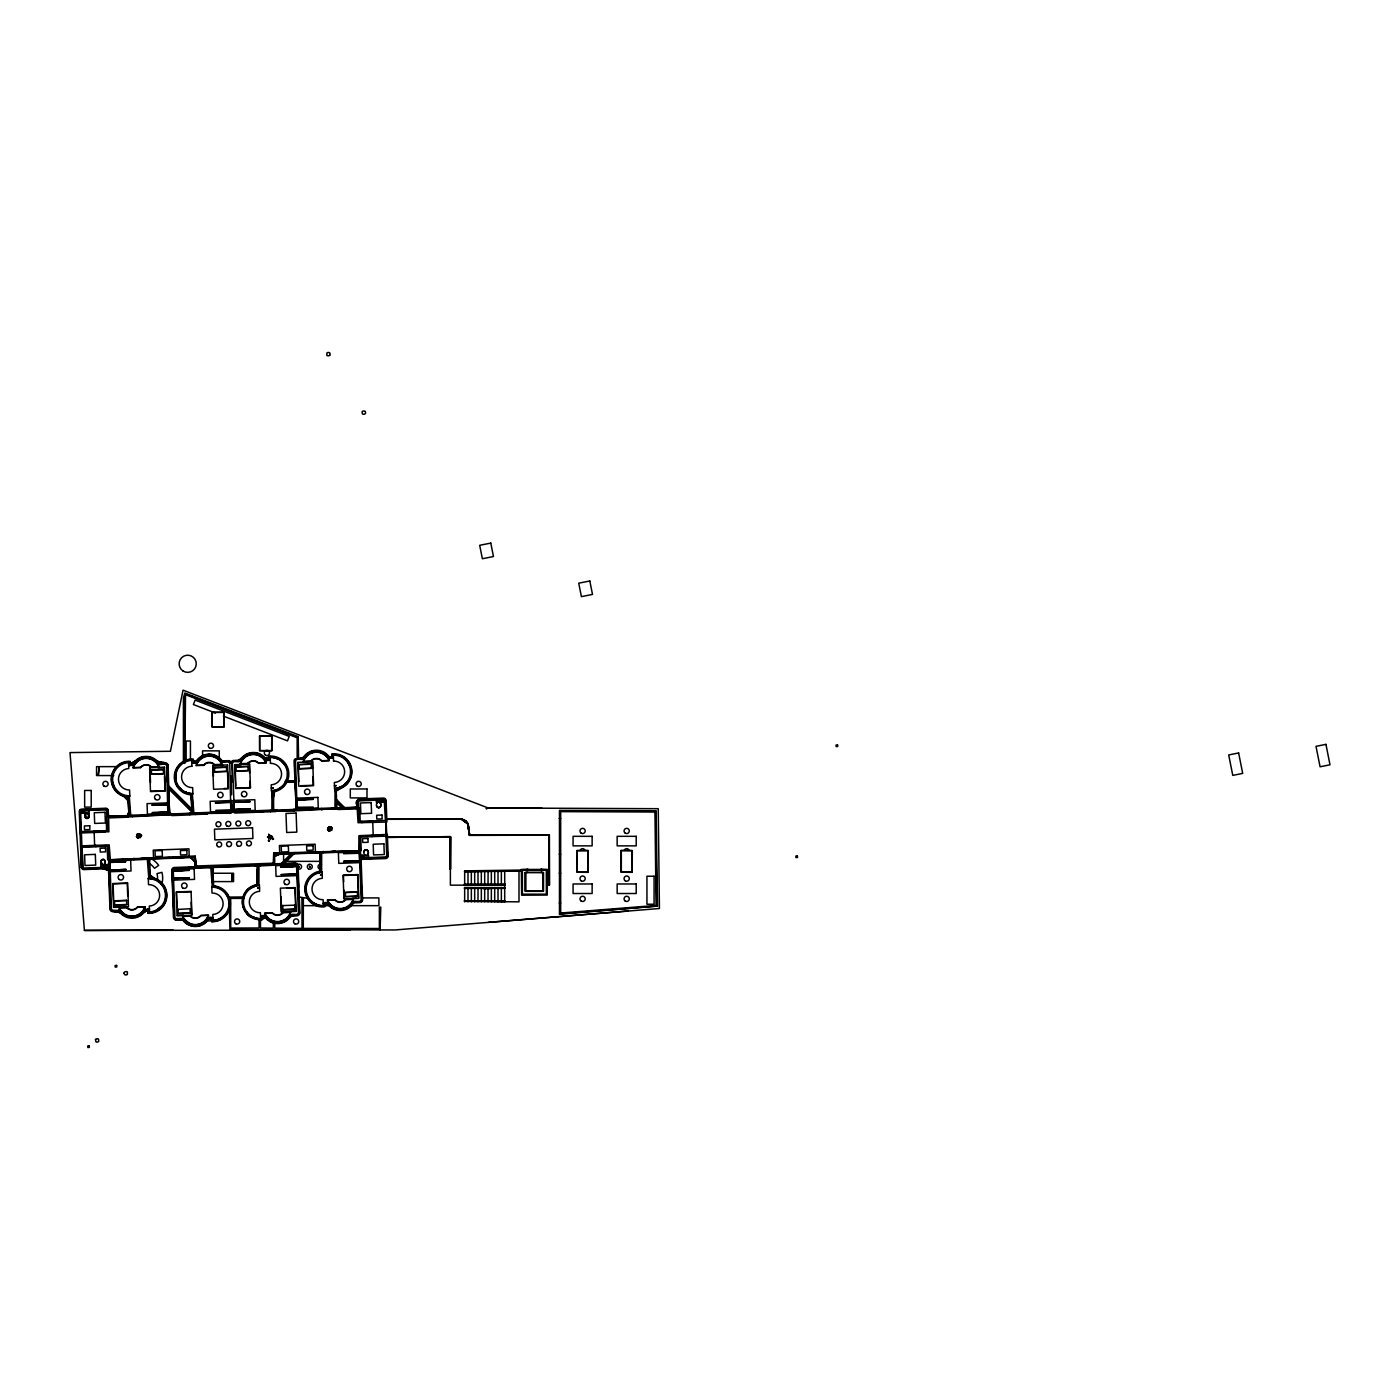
<?xml version="1.0" encoding="UTF-8"?>
<svg xmlns="http://www.w3.org/2000/svg" width="1400" height="1400" viewBox="0 0 1400 1400"><rect width="100%" height="100%" fill="white"/><g stroke="black" fill="none" stroke-linecap="round" stroke-linejoin="round"><path stroke-width="1.5" d="M83.93 869.295L92.207 868.753M268.887 840.175L269.395 841.347L268.52 840.298M270.76 837.515C272.545 838.653 270.69 833.997 271.88 837.567M274.785 921.725L274.767 928.13L302.015 928.375L301.945 898.398M298.602 758.398L298.148 736.628L184.835 693.017L183.418 697.918L183.418 762.23M330.382 828.38C326.217 829.43 331.957 826.753 332.43 828.153M504.892 884.048L504.892 885.097L450.38 885.168L450.38 836.85L388.535 837.375L450.485 836.622L450.38 869.295L450.327 836.938L386.4 837.2L385.735 819.35L459.9 818.983A8.943 8.943 0 0 1 468.79 827.085L469.56 835.135L549.395 834.907L549.465 885.168L546.858 885.168L546.858 869.68L464.66 870.87L464.66 885.168M549.202 835.205L549.325 885.168L549.255 835.135L469.525 835.398L467.582 823.795L465.535 821.082L461.65 819.245L387.887 819M139.282 835.1C141.33 837.218 136.85 836.867 139.633 836.517M331.8 829.483L329.613 830.043L331.642 828.468M105.892 808.832L107.748 810.39L107.905 814.555L107.957 810.337L105.892 808.535M140.577 836.465C140.752 836.832 138.215 832.387 137.235 835.048C138.338 834.015 142.362 834.33 140.77 836.168M138.758 836.343L139.597 836.762L137.865 836.045L138.093 837.235L139.597 836.867L136.885 837.095L140.245 836.413L140.455 837.673L140.332 836.745M138.67 837.34L137.287 835.59L139.02 837.725M272.405 836.535C271.005 838.32 270.918 836.465 272.475 836.447M330.382 829.097C327.652 831.442 332.553 824.968 327.74 828.31C326.812 826.997 334.408 828.433 330.855 827.33C327.162 829.955 330.382 826.262 330.977 827.347M329.892 829.308C332.623 830.742 325.168 829.955 331.608 828.572M450.17 869.015L450.468 836.675L388.535 837.043M139.037 837.025L138.005 837.462L139.09 837.602M138.6 837.725L138.005 835.887L139.16 835.363M267.4 837.218C269.325 838.442 268.223 835.433 269.762 837.095M138.968 837.183L136.99 836.378M271.18 836.867L270.865 835.608L270.848 837.305M329.858 830.707C331.485 830.218 328.825 828.31 329.088 829.343C328.912 832.195 330.575 828.398 330.225 830.288M140.263 836.308C140.665 833.017 134.593 834.312 139.125 835.117M138.39 836.903C135.555 832.65 142.415 835.695 140.735 834.82M330.085 830.358C330.505 829.57 326.585 829.762 330.855 829.535M268.678 759.517L268.713 756.753L270.287 756.472L280.123 759.01L284.2 763.63M329.683 830.707L328.457 830.34L330.19 830.76M137.287 835.345L136.798 834.26L137.2 835.31M270.13 837.445C268.065 834.837 272.79 836.762 270.445 837.392M329.07 827.89L327.67 828.293L328.912 827.085L332.255 828.082L329.192 827.173L331.24 827.523M254.678 865.41L258.265 865.865L256.655 884.975M254.713 865.795L258.23 865.9L256.865 885.133L249.62 888.738M258.23 865.812L257.023 885.062M133.298 765.135L129.798 765.065L129.675 761.565M175.945 919.485L183.155 919.1L183.75 920.238A14.98 14.98 0 0 0 208.442 918.26L212.468 919.38M269.57 835.468C269.062 836.133 273.175 837.41 269.098 835.205M329.963 829.622C329.787 830.69 327.547 830.34 328.65 828.8M245.507 755.58L237.493 760.97M128.66 765.135C131.933 767.988 128.502 757.663 130.095 764.697L133.315 764.61M147.648 909.597L149.433 909.178L141.33 914.165L147.63 909.877M212.905 918.015L211.242 917.595L212.905 917.98M137.305 835.66C137.235 839.562 137.287 835.293 138.303 835.082M104.002 868.718L109.48 870.625L109.935 886.952M264.967 758.852L268.922 759.762L268.905 756.84M109.532 862.278L125.44 861.945M125.79 869.663L109.743 870.012L125.72 869.558M173.268 878.308L189.28 878.08M231.402 802.428L215.285 803.023M297.185 873.775L281.277 874.475M359.905 861.157L343.648 861.35M109.795 870.293L126.035 869.312M137.567 838.18C135.607 835.188 139.178 838.093 138.023 837.532M165.06 763.455L156.117 760.918L165.27 763.577A2.152 2.152 0 0 1 167.423 765.695L169.138 812.595A2.152 2.152 0 0 1 167.072 814.817M168.315 804.685L152.04 804.947M189.245 870.1L172.987 870.94L189.263 870.45M249.795 801.762L233.66 801.92L249.918 801.71M273.158 838.32L272.773 839.475L272.877 838.233M282.817 762.545L280.175 759.29L284.2 763.98M312.882 799.015L296.748 799.767L312.69 799.312M297.027 807.275L313.18 807.065M280.928 867.09L296.922 866.163L280.665 866.758M270.795 836.238C269.483 834.767 268.257 837.935 269.168 836.185M324.678 903.472L324.572 906.29L324.59 903.368L327.967 902.983A14.63 14.63 0 0 0 352.047 903.525L352.415 903.84M138.793 836.99C136.605 837.567 139.282 838.093 137.847 835.782M139.755 834.347L138.04 834.207L137.883 835.275M332.098 754.46L331.922 757.505L328.65 757.82A14.63 14.63 0 0 0 304.623 757.242L304.203 756.892M271.18 838.617L271.058 837.883M141.768 835.345L137.865 834.697M273.385 839.247L273.63 838.933M331.363 828.012L329.875 827.278L331.572 827.925M140.332 835.258L137.97 834.173L139.23 834.89M295.4 864.115L258.983 865.988L258.895 884.38L256.725 885.798M295.435 863.45L273.21 864.238M138.285 836.903C137.463 837.69 137.218 836.798 138.285 836.57M330.277 830.113C329.683 831.95 328.248 827.803 328.213 830.62M137.06 834.523L137.165 835.03M137.952 837.165L138.232 837.602M305.953 889.053L305.725 893.06L307.79 896.63M107.8 816.148L117.25 816.707L107.8 816.025M280.28 759.413L274.277 757.803M269.325 757.032L268.922 759.762M271.582 837.445L271.705 837.655M206.727 813.575L196 813.54L230.457 813.207A2.853 2.853 0 0 0 232.855 811.09A2.853 2.853 0 0 0 235.392 813.015L275.905 811.562L275.993 809.883M324.817 903.613L324.502 906.045M138.425 837.497L137.13 836.08L138.023 836.605M259.805 919.205L266.507 917.875L263.025 918.523M138.268 837.392L136.518 836.378M331.555 829.675C329.035 829.745 329.77 830.445 327.565 830.06M137.043 834.785L137.218 835.24M140.018 834.715L138.39 834.383L140.07 834.925M138.005 836.727L136.78 837.27M145.617 910.053L144.218 909.422M189.63 793.293L192.36 794.238L193.865 812.945L230.807 811.597L229.757 763.14C227.78 759.483 221.2 765.135 219.765 760.2A14.175 14.175 0 0 0 198.153 760.988L196.508 763.245L195.808 761.793A15.61 15.61 0 0 1 222.32 761.163M271.688 837.812L271.6 838.233M332.377 757.68L332.062 754.25L332.325 757.628L328.877 757.925M329 830.97L327.967 829.5L328.79 831.18M192.78 760.095L193.165 762.37L192.832 759.553M220.763 919.257A17.605 17.605 0 0 1 211.82 921.358L211.89 920.605M328.475 827.767L327.67 828.38L328.965 827.155M137.778 837.97L137.673 837.462M129.727 764.278L137.428 759.99L129.903 764.295M329.105 828.852L328.912 829.885M182.683 791.122L191.713 794.92M207.077 920.15C207.532 917.192 213.01 917.123 211.855 921.025A17.272 17.272 0 0 0 229.67 903.717A17.272 17.272 0 0 0 211.768 886.497L212.013 893.043A10.727 10.727 0 0 1 223.125 903.368A10.727 10.727 0 0 1 212.8 914.48L213.028 921.025M270.777 836.115L270.06 835.38L270.97 835.73M137.707 837.602L136.412 836.57L137.76 836.64M269.973 837.69L268.398 836.378L269.168 836.885M329.438 829.378L328.457 829.885L329.595 829.85M328.65 827.278L328.142 828.153M140.157 833.928L138.075 834.645M331.415 826.945L330.33 827.085L331.293 827.015M137.532 836.99L137.69 835.817M149.013 862.383L149.45 858.288M149.03 864.43L149.572 858.253M149.8 858.322L149.17 874.545L156.03 879.707L149.45 874.492M196.42 762.09L192.692 761.11M328.405 830.305L329.21 829.255M351.172 768.81L350.683 772.8L350.892 768.705M112.438 911.278C127.715 909.667 113.61 914.13 110.53 909.755L111.108 905.45M167.562 764.855L165.655 763.245L158.847 763.438L150.377 757.347M329.123 829.465L330.243 829.395M359.625 853.247L343.613 853.72M271.197 838.32L268.73 838.128L271.162 838.11M137.165 836.867L137.918 836.5M328.598 829.273L327.46 829.675L328.703 829.15M140.752 836.202L140.857 834.837M195.23 865.428L195.248 856.293M387.887 819.175L461.65 818.895L465.745 820.82L468.002 823.673L469.525 835.345L467.722 823.76L461.65 819.367L467.548 823.795M184.17 919.502L182.945 918.365L182.508 919.87M154.893 911.382L162.855 905.205A16.853 16.853 0 0 1 157.412 909.913M162.82 905.275L155.138 911.453M328.002 830.27L328.947 829.29M256.025 885.202L258.178 884.398L257.565 867.072A2.152 2.152 0 0 1 259.63 865.077M336.105 788.918L336.402 806.697A2.152 2.152 0 0 1 334.32 808.71M264.197 757.907L270.55 756.962M328.755 829.308L328.108 829.517M331.748 830.48L331.678 829.955M274.47 790.808L273.14 799.663M292.793 915.285L286.493 919.783M329 830.27L329.613 830.113M220.518 761.197L222.04 762.265L222.162 760.83M359.065 799.54L367.238 799.225M328.072 829.798L328.51 829.605M379.592 858.043L375.55 858.148M83.422 809.707L99.715 809.008M127.312 816.445L129.133 811.265L128.607 801.185L122.955 795.515M280.91 853.51L273.683 856.8L281.015 853.475M346.36 808.43L358.033 808.238M310.94 901.688L320.023 906.238M329.928 827.645L330.715 827.26M138.232 834.242L139.825 834.75M151.008 878.92L148.75 877.678L147.315 859.337L109.97 861.053L111.422 909.16L112.578 910.245L120.155 910.472A14.192 14.192 0 0 0 143.045 911.312L145.162 909.072L144.847 911.33M196.928 762.79L195.615 762.843L196.332 760.952M255.29 753.235L251.195 754.075M188.562 924.315L182.875 919.188L176.383 919.38A2.152 2.152 0 0 1 174.16 917.315L173.81 902.913M174.213 917.28L172.445 870.398L174.3 868.07M268.922 841.225L268.398 840.455L269.553 840.577M271.075 838.6L269.938 838.442L271.53 838.075M270.183 835.923L270.305 835.94M348.582 780.343L343.21 786.433L335.632 791.332L343.315 786.52L348.6 780.395M329.525 827.19L331.275 827.715M329.402 830.497L328.527 829.727M140.455 835.905L140.752 835.765M268.118 836.553L270.498 838.827M156.222 761.093L164.99 763.84M165.148 763.595L158.883 763.858L157.675 762.58A14.98 14.98 0 0 0 133.14 764.75M174.352 814.345L168.945 813.067L168.7 794.71M283.517 786.1L279.877 788.148M157.412 763.508C159.827 766.395 160.545 759.885 165.2 762.913A2.853 2.853 0 0 1 168.14 765.642L169.523 814.012L192.08 813.19L191.013 794.885L189.403 794.692A17.99 17.99 0 0 1 191.625 758.957L193.287 759.133L193.62 761.88L195.562 762.247M119.14 910.035L119.018 911.47L112.91 911.68A2.87 2.87 0 0 1 109.953 908.933L108.483 868.63L83.965 869.593A2.695 2.695 0 0 1 81.27 867.545M222.04 762.265L222.373 761.128M211.803 887.215A16.555 16.555 0 0 1 228.953 903.403A16.555 16.555 0 0 1 212.537 920.308C213.867 916.108 207.095 916.458 206.518 919.712A14.175 14.175 0 0 1 184.905 920.5L183.05 918.488L182.315 919.572M241.535 760.428C238.175 761.285 240.065 762.335 242.2 759.378A14.175 14.175 0 0 1 263.812 758.59L265.475 760.673L266.21 759.22A15.61 15.61 0 0 0 239.925 760.183L233.152 760.497A2.853 2.853 0 0 0 231.088 762.545A2.853 2.853 0 0 0 228.882 760.655L222.093 760.83M289.345 915.653C292.688 914.847 290.797 913.745 288.662 916.703A14.175 14.175 0 0 1 267.05 917.49L265.387 915.425L264.652 916.86A15.61 15.61 0 0 0 290.938 915.915L297.132 915.688A2.87 2.87 0 0 0 299.88 912.712L298.078 865.218A2.853 2.853 0 0 0 295.47 863.065L274.067 863.835A3.675 3.675 0 0 0 274.75 861.875L274.505 854.525L319.882 852.863L320.162 871.185A17.99 17.99 0 0 0 304.85 890.89A17.99 17.99 0 0 0 323.96 906.938L325.168 906.517L325.185 903.928L327.425 903.84A15.61 15.61 0 0 0 353.64 902.895L359.835 902.667A2.87 2.87 0 0 0 362.582 899.692L361.095 859.39L385.63 858.567A2.66 2.66 0 0 0 388.15 855.89L387.363 834.418L358.925 835.695L358.75 850.71L273.735 853.125L273.315 861.822A2.258 2.258 0 0 1 272.72 863.222L196.91 865.988A2.258 2.258 0 0 1 196.21 864.64L195.16 855.995L110.355 859.722L109.2 844.883L81.9 845.827L81.428 832.965L104.877 832.108L104.825 830.673M326.882 756.35L328.562 758.363L329.297 756.91A15.61 15.61 0 0 0 303.03 757.872L294.683 759.22A2.87 2.87 0 0 0 294.088 761.075L296.24 809.375L273.683 810.197L273.402 791.875L274.995 791.577A17.99 17.99 0 0 0 288.575 771.067A17.99 17.99 0 0 0 269.01 756.175L268.398 759.133L266.14 759.22M329.787 904.417L328.09 902.405L327.355 903.84M101.517 860.02L101.325 860.265A2.45 2.45 0 0 1 101.815 859.758A1.89 1.89 0 0 1 103.95 859.635A2.292 2.292 0 0 1 104.388 859.985L104.965 860.843L103.933 859.635A1.943 1.943 0 0 0 103.075 859.355L101.062 860.702A3.36 3.36 0 0 0 100.748 861.962L100.888 863.188A3.22 3.22 0 0 0 101.185 863.87L102.235 864.885A1.873 1.873 0 0 0 104.125 864.727L105.157 863.135M246.418 911.592L250.285 916.458L246.348 911.68M268.8 840.997L269.22 841.173M357.735 803.722L356.44 808.062M357.858 803.775L356.65 807.905M216.002 920.5L208.46 918.033L211.873 917.91M256.777 884.87L249.585 888.633M180.058 764.47L189.123 759.867M314.178 874.247L320.95 870.572L314.108 874.125M118.825 910.297L118.755 911.033A15.61 15.61 0 0 0 145.303 910.507L147.56 910.42L147.893 913.167L149.572 913.325M267.05 917.49L265.195 915.477L264.373 916.44M327.145 902.685L327.618 904.208M270.777 838.267L269.115 837.742L270.235 838.582M323.82 753.253L330.505 757.733L323.89 753.148M127.155 816.27L129.377 811.387L128.957 801.168M127.558 816.34L128.975 811.405M173.18 870.1L174.545 868.91L210.805 867.755L212.24 886.077L214.498 887.337M182.752 919.502C162.977 920.553 189.298 916.562 188.475 924.507L192.08 925.33M158.83 763.508L165.655 763.315M504.892 870.94L464.537 871.553L520.258 870.94L465.867 871.133M504.7 871.325L464.59 871.587M464.87 871.99L464.87 870.94M464.87 884.048L464.66 885.22L464.468 884.048M464.8 884.485L504.7 884.433M464.345 901.04L505.032 901.46L464.468 900.725M518.997 870.87L518.997 901.845L464.66 901.39M504.49 884.048L504.7 885.22M505.032 887.95L464.345 888.352L504.7 888.405L504.7 887.495M504.49 900.725L505.032 901.46M504.56 901.163L464.537 901.163M330.435 827.137L330.172 827.137M328.615 830.375L329.49 830.305M105.07 863.45L104.545 864.343M261.748 916.685L265.178 916.283M376.635 803.617L377.317 802.602M109.953 815.955L110.022 817.863L127.925 817.197L128.03 815.535M171.832 813.697L171.903 815.587L189.805 814.94L189.91 813.26M337.89 807.625L337.96 809.532L355.863 808.867L355.95 807.205M86.1 814.24L85.873 814.887A3.133 3.133 0 0 0 85.925 816.392L86.905 817.548L87.938 816.865M387.31 854.42L387.082 840.367M192.273 804.913L191.73 796.705L192.168 804.843M368.078 854.017L367.78 854.56A2.258 2.258 0 0 1 367.132 855.173L366.905 855.295A1.82 1.82 0 0 1 365.592 855.383L364.28 854.262A3.465 3.465 0 0 1 364.21 851.008L366.257 849.765L368.217 851.637A3.57 3.57 0 0 1 368.358 852.863A3.307 3.307 0 0 1 367.938 854.315A3.395 3.395 0 0 0 367.605 850.483M190.19 856.87L195.405 862.085L195.317 867.423M212.765 875.192L213.062 883.365M284.533 783.423L287.158 778.488M284.707 783.545L288.312 776.895L287.752 772.835L288.312 776.895M264.723 916.528L262.115 916.632L265.317 915.967A14.63 14.63 0 0 0 289.345 916.545L289.765 916.895M177.117 769.755L175.157 773.395L175.665 777.455M89.25 815.85A3.377 3.377 0 0 1 88.935 817.11C88.392 820.295 83.79 816.34 85.61 817.827M364.158 851.077L364.752 850.273A2.1 2.1 0 0 1 365.382 849.87M240.082 759.798C240.45 764.26 233.345 759.255 232.418 763.332L234.343 811.16M303.188 757.488L303.17 759.308L304.623 758.117M290.78 916.283C290.605 911.96 296.887 916.615 298.428 913.045L296.52 864.92M353.483 903.262L353.483 901.46L352.047 902.632M327.635 903.14L327.915 903.297A14.893 14.893 0 0 0 352.502 903.35L353.342 902.212L359.993 901.933A2.152 2.152 0 0 0 361.865 899.727L360.5 862.61M361.918 899.99L361.882 895.685M133.245 763.262L132.93 765.52L135.065 763.298A14.175 14.175 0 0 1 156.66 762.51C158.218 767.305 164.727 761.845 166.67 765.433L167.825 813.837L130.778 815.255L129.343 796.933L126.543 795.602M208.338 919.748L209.072 917.858L207.707 917.822M365.592 413.42L365.365 411.477M264.547 915.583L264.915 917.227M79.748 810.163L79.485 810.6A2.678 2.678 0 0 0 79.257 811.3L81.322 867.597M208.6 918.382L208.145 918.067A14.63 14.63 0 0 1 184.222 920.377L183.838 920.762M87.797 818.282L88.777 817.39A3.01 3.01 0 0 0 89.093 816.725M284.988 921.042L279.108 922.127L284.9 920.92M488.11 870.94L488.023 885.168M287.683 777.122L287.578 773.045M229.338 906.71L228.865 900.743M95.48 1039.517L95.918 1041.828A2.45 2.45 0 0 0 98.07 1041.862A2.188 2.188 0 0 0 98.77 1041.39L98.525 1039.097A2.328 2.328 0 0 0 95.498 1039.535M329.98 355.058L329.98 353.15A2.03 2.03 0 0 0 329.175 352.625A2.485 2.485 0 0 0 326.953 352.887L326.777 355.338A2.083 2.083 0 0 0 327.215 355.618A2.485 2.485 0 0 0 329.455 355.477L329.717 355.303M159.058 764.505L159.268 763.438A15.61 15.61 0 0 0 132.79 764.102L130.532 764.173L130.2 761.442L128.52 761.267A17.99 17.99 0 0 0 126.315 797.003L127.925 797.195L128.975 815.5L108.01 816.567L122.903 816.095M129.745 765.135L130.235 764.54C135.52 765.538 136.657 757.452 142.205 757.295M85.505 813.4L85.207 813.803A3.01 3.01 0 0 0 84.928 814.38L85.505 813.4A1.96 1.96 0 0 1 88.025 813.032L88.812 813.942M193.287 762.212L195.947 762.195L201.373 756.665A15.33 15.33 0 0 1 216.23 756.122M211.82 921.358L211.435 918.137L208.548 918.208M211.33 918.558L208.722 918.505L203.053 924.087M81.462 857.99L81.935 866.023M270.305 837.883L268.748 837.183L269.92 837.305M128.66 764.977L133.088 764.785L137.008 760.183L142.275 757.575M80.08 817.197L80.5 825.457M81.183 847.7L81.953 864.062M172.585 876.575L172.865 886.655M295.715 780.168L296.082 790.335M173.933 917.21L173.46 902.93L174.213 918.12L173.617 902.947M385.7 803.81L386.19 820.102M360.553 859.163L361.06 879.532M169.173 812.945L168.718 802.918M259.805 919.083L250.39 916.3M308.14 753.077L303.223 758.24A15.33 15.33 0 0 1 308.088 753.025M303.31 758.415L307.02 754.548M198.8 759.64L201.53 756.91M280.297 864.762L292.215 852.845M280.28 865.077L292.215 853.125M281.102 865.008L292.512 853.597M282.52 864.535L294.473 852.565M282.993 864.798L295.207 852.582M203.088 924.158L208.775 918.558M157.71 762.282L157.36 762.633A14.63 14.63 0 0 0 133.438 764.942L133.018 764.68M120.487 912.222L120.732 911.977A14.63 14.63 0 0 0 144.655 909.65L147.998 909.895L148.418 912.608M220.85 759.938L220.447 760.322A14.63 14.63 0 0 0 196.525 762.633L196.123 762.37A14.98 14.98 0 0 1 220.99 760.41L221.987 761.548L228.287 761.32A2.152 2.152 0 0 1 230.318 762.562L228.725 761.215M297.483 869.628L298.392 885.903M298.795 904.767L298.918 903.91M346.517 759.867L350.227 766.955M375.217 858.288L385.63 858.183L387.713 856.433M290.412 915.39L297.08 914.97A2.152 2.152 0 0 0 299.162 912.748L297.517 867.965M269.832 837.918L270.148 837.865M133.84 765.1L129.92 765.555L129.045 762.685A16.555 16.555 0 0 0 112.63 779.608A16.555 16.555 0 0 0 129.78 795.795M286.405 919.678L292.74 915.023M163.713 886.025L160.633 883.4M237.65 761.145L240.852 758.923M263.812 758.59L266.088 760.655L265.965 758.87M297.062 808.867L295.523 761.023C296.59 756.77 304.168 762.108 305.305 757.085A14.175 14.175 0 0 1 326.9 756.28L329.192 758.345L329.053 756.56M359.415 851.9L361.13 900.025C359.45 903.77 352.572 898.783 351.365 903.683A14.175 14.175 0 0 1 329.752 904.47L327.898 902.458L327.11 903.49M144.778 909.983L148.207 909.93M376.512 805.788L378.402 807.765L380.555 806.558A3.447 3.447 0 0 0 380.572 803.477L380.047 802.707M129.832 763.997L137.34 759.885M359.03 799.645L367.273 799.47L359.047 799.925M269.885 838.058L269.08 837.2M268.66 837.008L269.78 838.39M504.892 887.617L464.468 887.617L504.787 888.265M192.78 760.883C202.457 761.635 190.347 765.345 192.815 759.675L192.85 762.72L192.798 760.008M217.928 919.817L224.998 915.845M379.627 807.555L379.453 807.625A1.855 1.855 0 0 1 377.895 807.608L379.855 807.398A2.38 2.38 0 0 0 380.328 806.907L380.608 806.452A3.377 3.377 0 0 0 380.31 803.023M228.218 896.717L225.715 893.62M276.342 790.02L273.035 791.595L273.42 800.327M316.908 873.32L320.723 871.57L320.46 863.782M271.46 864.622L273.945 862.435L273.752 853.825L361.252 850.64L360.727 836.343L373.24 835.887L372.68 820.89M316.75 873.215L320.53 871.483L320.233 862.75L320.53 871.483M149.117 877.992L151.673 878.29M165.673 889.91A17.605 17.605 0 0 0 157.168 879.795L149.625 877.782L149.117 864.675M337.47 788.27L343.402 785.803A16.853 16.853 0 0 0 346.098 783.44M252.543 887.145L258.475 884.695M343.507 785.977L337.645 788.358L343.665 786.205M252.402 887.005L258.283 884.625L257.757 869.032M250.303 887.582L258.037 884.538L257.512 869.26M336.35 795.847L335.93 789.233L343.77 786.38A17.605 17.605 0 0 0 348.933 781.008M152.18 805.332L168.315 804.58M152.32 812.56L168.595 812.315L152.653 812.648M152.46 812.945L168.595 812.21L152.46 812.945L156.572 812.665M249.935 808.99L233.94 809.585L249.865 809.235M250.197 809.322L233.94 809.69L250.197 808.99M189.28 877.73L173.285 878.657L189.403 877.678M281.085 874.755L297.203 874.125M343.787 861.735L359.905 861M309.767 752.5L314.65 750.733A15.33 15.33 0 0 0 309.592 752.15M135.117 917.087L140.192 915.303M278.565 922.915L285.495 920.658M300.475 758.205L304.22 757.155M300.475 758.31L304.273 757.26M320.793 870.485L320.495 862.347M197.523 925.645L201.215 924.613M298.9 910.28L298.918 900.13M107.223 810.512L107.695 813.785M107.957 810.337L107.975 814.538M327.477 903.42L332.832 908.32L339.553 910.123L347.672 908.197M339.553 910.21L347.707 908.267M380.1 929.915L380.8 907.2L379.365 907.2L379.365 928.498L303.293 928.392L303.363 897.68L299.005 896.962M337.767 787.867L335.055 789.407L334.967 807.8L298.725 809.288L297.238 807.905M273 791.21L274.82 790.878L272.755 799.628M274.137 790.3L271.967 791.718L271.88 810.11L235.638 811.597L234.132 810.197M319.428 872.778L321.598 871.36L321.685 852.968L357.928 851.48L359.433 852.863M149.153 860.265L149.817 877.695M268.642 760.113L270.34 760.2M331.748 757.82L333.428 757.785M273.053 788.165L271.373 788.288L273.017 787.745M271.338 787.938L273.035 787.885M336.105 785.435L334.477 786.03M334.442 785.75L336.14 785.715M320.53 875.053L322.192 874.773L320.547 875.332M257.81 887.915L259.525 888.142L257.845 888.352M257.845 888.195L259.507 887.898M262.238 916.108L260.558 916.23L262.185 915.688M261.257 919.958L262.465 919.538L262.483 916.947L264.723 916.86M175.455 773.36L175.718 779.433M328.965 757.75L332.168 757.488L332.15 754.705L332.325 757.628M90.685 809.865L99.365 809.148M628.11 911.015L394.975 929.967L229.985 929.495L229.267 905.975M488.495 922.337L659.435 908.512L658.245 808.692L488.127 807.975L183.05 690.165L170.433 751.275L70 752.587L84.42 930.44L173.04 929.967M92.96 809.83L99.418 809.34M364.105 858.918L360.308 859.197L365.925 858.883M151.97 758.835L158.742 763.7L165.62 763.525L167.65 764.855L168.263 782.215M95.218 809.865L99.487 809.55M297.78 865.812L298.498 887.512M331.852 757.155L329.192 757.33L324.345 753.235M173.005 871.08L189.123 870.065L172.987 870.695M365.82 849.765L366.695 849.852M233.678 802.305L249.777 801.325M109.498 862.523L125.755 861.683M83.93 868.997L88.112 868.753M296.765 799.995L313.005 799.05M290.535 915.127L295.733 914.865M197.12 924.962L200.97 924.648M290.658 915.355L297.517 915.04M152.373 805.035L168.298 804.352M215.477 802.725L231.402 802.043M215.758 810.355L231.682 809.76M273.315 810.512L277.445 810.337M287.77 809.935L296.047 809.602L289.852 809.935M273.315 810.582L277.445 810.635M273.297 811.055L277.445 810.898M273.297 811.265L277.428 811.108M343.892 861.35L359.905 860.72L343.578 861.595M329.227 756.91L331.485 756.84L332.115 753.865A17.99 17.99 0 0 1 351.785 769.58A17.99 17.99 0 0 1 336.49 789.565M266.088 760.655L269.36 760.322L270.235 757.523A16.555 16.555 0 0 1 287.385 773.465A16.555 16.555 0 0 1 271.442 790.615M329.192 758.345C335.58 756.543 330.942 760.375 332.85 755.247A16.555 16.555 0 0 1 350.473 770.928A16.555 16.555 0 0 1 334.547 788.305M158.077 767.812L164.15 767.602M223.195 765.433L213.08 765.817L213.465 776.3M241.185 764.785L235.112 765.012L235.882 785.995M151.375 770.087L163.398 769.65M214.463 767.795L226.485 767.34M236.023 767.008L248.045 766.553M299.11 764.697L311.132 764.26M151.515 774.025L163.537 773.587M214.602 771.715L226.642 771.278M236.162 770.928L248.185 770.49M299.25 768.617L311.273 768.18M150.832 791.21L165.008 790.685L164.465 776.003M224.053 788.532L228.095 788.392L227.483 771.593M235.953 788.095L250.11 787.587L249.882 781.288M301.07 785.715L313.215 785.278L312.9 776.878M231.578 800.538L210.157 801.325L210.543 812.035L231.963 811.247M233.362 800.468L254.8 799.697L255.185 810.407L233.748 811.195L233.362 800.468L233.957 811.178M83.422 809.83L99.697 809.113M357.28 801.238L357.665 805.42L357.578 801.255A1.908 1.908 0 0 1 359.328 799.697L383.442 798.805A1.908 1.908 0 0 1 385.42 800.642L387.433 855.872A1.908 1.908 0 0 1 385.595 857.85L361.672 858.725A1.89 1.89 0 0 1 360.342 858.253M175.525 814.1L192.412 813.47M107.94 816.847L123.322 816.235M177.643 814.1L192.447 813.767M336.088 808.465L357.805 807.52M114.31 816.865L123.288 816.637M118.597 816.918L122.903 816.76M94.132 831.565L104.843 831.18M361.988 821.782L372.697 821.398M94.15 831.793L108.902 831.793L108.64 817.67L109.655 816.918M372.715 821.608L360.22 822.062L359.695 807.782L235.445 812.315L233.537 810.863L233.24 805.245L232.05 805.298L232.102 811.125L230.37 812.49L106.12 817.04L106.645 831.337M94.15 832.003L104.86 831.617M362.005 822.22L372.715 821.817M355.793 806.96L356.002 808.622L357.21 808.587L358.05 822.745L386.908 822.045L386.137 800.608A2.643 2.643 0 0 0 385.105 798.63L384.65 798.35A2.643 2.643 0 0 0 383.425 798.087L359.485 798.962A2.625 2.625 0 0 0 356.965 801.675L357.158 807.153L336.787 807.905L336.192 789.337M386.015 822.675L386.418 833.858M85.138 846.212L95.848 845.81M372.033 835.73L382.76 835.327M85.155 846.633L95.865 846.247M372.05 836.15L382.76 835.765M273.665 853.423L277.9 853.265M307.527 852.18L315.998 851.865M152.933 858.113L169.838 857.5M271.18 864.657A2.975 2.975 0 0 0 274.033 861.577L273.683 853.51L284.305 853.317M307.352 852.425L320.215 852.005M198.258 867.3L195.633 865.305L195.195 856.712L107.695 859.898L107.17 845.617L94.657 846.072L94.115 831.075M152.968 858.655L184.59 857.5M299.145 853.317L273.683 853.51M307.422 852.81L320.233 852.548M109.218 861.035L130.655 860.247L131.04 870.975L109.603 871.745L109.428 861.035M180.355 867.86L174.265 867.79L172.025 870.398L172.883 892.097M188.405 867.265L194.46 867.125M218.68 866.163L227.307 865.918M216.702 866.425L235.078 865.9M180.425 868.403L174.352 868.613M295.418 863.642L197.942 867.125M218.732 866.915L248.868 865.883M279.248 864.5L295.418 863.905A2.152 2.152 0 0 1 296.765 864.36M360.203 862.593L338.783 863.38L338.38 852.67L359.817 851.883L359.993 862.593M296.94 866.512L280.595 867.003L296.922 866.128M297.5 875.613L276.08 876.4L275.678 865.69L297.115 864.903L298.078 887.898M357.613 874.965L343.455 875.49L343.683 881.79M190.75 891.8L176.575 892.308L177.117 907.007M286.825 888.282L294.91 887.985L295.75 911.085L281.592 911.592L281.05 896.91M114.555 901.023L126.578 900.567M345.38 892.587L357.402 892.133M114.695 904.942L126.718 904.505M345.537 896.507L357.56 896.07M120.015 906.78L113.942 906.99L113.085 883.907L127.26 883.383L127.715 895.983M352.398 898.275L356.44 898.135M327.477 902.405L324.363 902.65L323.803 905.52A16.555 16.555 0 0 1 306.197 889.84A16.555 16.555 0 0 1 322.123 872.462M178.045 909.422L190.05 908.74L190.207 913.15L178.185 913.587L178.028 909.178M282.678 905.608L294.7 905.153M178.185 913.36L190.207 912.905M282.835 909.528L294.858 909.09M177.433 915.408L183.487 915.18M264.775 915.425L261.66 915.67L261.1 918.54A16.555 16.555 0 0 1 243.495 902.86A16.555 16.555 0 0 1 259.42 885.483M182.577 919.87L176.4 920.097A2.87 2.87 0 0 1 173.442 917.333L171.903 869.33A2.87 2.87 0 0 1 174.213 867.492L195.615 866.705A3.675 3.675 0 0 1 194.775 864.798L194.495 857.447L149.117 859.11L150.168 877.398L151.778 877.59A17.99 17.99 0 0 1 166.827 897.05A17.99 17.99 0 0 1 148.383 913.325M336.473 808.22L357.787 807.45M182.63 918.435L176.067 918.645L174.912 917.56L173.25 869.435M112.472 911.067L119.578 910.91M112.49 910.822L117.705 910.7M175.98 919.222L181.195 919.1M374.938 857.745L385.578 857.517M375.025 857.92L385.595 857.727M296.748 799.645L312.777 799.418M109.777 869.907L126.053 869.663M375.13 858.113L385.613 857.972M147.857 910.053L145.232 910.087L140.227 915.355A15.33 15.33 0 0 1 135.205 917.472M367.815 799.942L359.363 800.117M387.03 856.433L387.1 839.528M359.345 799.82L367.868 799.767M129.657 762.317L129.938 764.907L133.157 764.89M84.42 930.44L350.42 930.072M294.752 760.392L294.683 766.885M359.328 799.558L367.938 799.558M264.828 757.995L269.01 757.995M115.903 766.64L96.565 766.64L96.565 775.565L113.75 775.565M285.442 780.815L295.435 780.815M287.158 781.532L295.75 781.532M285.442 782.25L295.96 782.233M559.247 818.457L560.683 818.457M559.247 854.192L560.683 854.192M320.04 861.35L283.588 861.35L283.588 853.79M212.485 873.25L233.555 873.25L233.555 881.597L212.485 881.597M559.247 873.25L560.683 873.25M464.345 884.363L505.032 884.363M464.345 884.782L505.032 884.782M483.42 888.668L489.738 888.668M243.005 896.962L229.582 897.085L229.267 901.828M303.257 897.908L307.615 897.908M361.567 897.908L378.892 897.908L378.892 905.66L350.735 905.66M243.793 898.398L230.703 898.398L230.703 928.06L259.053 927.99L259.053 920.308L260.488 920.308L260.488 928.007L273.35 928.13L273.35 921.708M483.42 900.725L489.738 900.725M559.247 903.035L560.683 903.035M303.257 905.66L320.723 905.66M325.098 905.66L329.455 905.66M148.155 909.703L144.987 909.703A14.98 14.98 0 0 1 120.207 911.89M205.73 920.903L212.117 920.903M359.31 799.365L367.99 799.383M144.865 909.528L148.295 909.528M488.127 807.975L541.975 808.22M211.873 920.692L211.82 917.98L208.32 917.858M147.752 909.178L149.433 909.335M211.225 917.945L212.923 917.735M295.225 864.5L296.695 865.585M126.42 796.303L128.625 796.95L129.273 814.275A2.152 2.152 0 0 0 131.477 816.113M215.162 886.707L212.94 886.06L212.31 868.735A2.152 2.152 0 0 0 210.088 866.88M273.017 809.69L277.165 810.355M276.938 810.46L273 809.812A2.152 2.152 0 0 0 273.297 809.008L272.685 791.683M119.385 910.77L112.893 910.962A2.152 2.152 0 0 1 110.67 908.898L109.235 869.61M211.873 921.743L211.05 918.82L208.793 918.908A15.61 15.61 0 0 1 182.367 919.538M256.287 753.707L252.543 752.955L245.455 755.125A15.33 15.33 0 0 1 258.3 753.673M252.543 753.148L256.235 753.9M270.13 836.273L270.025 836.903M208.74 754.548L216.195 756.192M274.067 862.47L273.787 853.965L274.277 862.523M274.137 757.715L279.965 759.255M184.03 792.505L189.543 794.062M128.275 796.898L120.925 794.815L128.468 796.81M213.308 886.113L220.657 888.195M189.7 793.957L184.117 792.312A17.395 17.395 0 0 1 187.39 760.235M213.115 886.183L220.553 888.387M192.727 761.267L196.42 762.37M184.24 792.085L189.91 793.835L184.433 791.7M250.25 916.195L255.99 917.998M184.345 791.91L190.085 793.73M258.037 884.538L257.233 869.225L257.845 884.485L250.197 887.407A17.605 17.605 0 0 0 243.373 907.725M104.142 868.613L109.34 870.415M102.27 868.403L109.27 870.8M215.425 713.038L193.393 704.532L195.107 700.087L289.223 736.418L287.507 740.863L223.423 716.135M184.275 791.945L189.98 793.992M102.848 864.15L101.938 863.012M268.625 834.173L269.342 835.082M212.888 885.325L221.795 889.175L212.835 885.43M102.41 864.955L101.902 864.692A2.572 2.572 0 0 1 101.343 864.133L100.765 862.645M269.027 838.233L269.132 837.358M314.545 903.472L320.162 906.028M191.362 794.202L192.377 811.965A2.152 2.152 0 0 0 194.582 813.803M88.007 813.067L87.587 812.858A1.995 1.995 0 0 1 88.007 813.067L88.76 813.855A3.447 3.447 0 0 1 88.918 817.093M242.83 903.735L242.935 904.592M228.672 761.688L229.985 762.58M165.567 763.98L167.107 764.89L165.585 763.788M296.082 800.59L295.33 780.15M155.278 761.512L158.655 763.945M228.69 761.477L230.195 762.562M327.285 903.14L330.47 905.66M228.743 761.005L230.65 762.528M241.115 759.202L241.517 759.553A14.63 14.63 0 0 1 265.562 760.113L260.067 754.407M105.892 809.077L107.502 810.442L107.66 813.872L107.31 810.495L105.892 809.375M268.012 918.627L271.04 921.2M267.803 919.03L270.935 921.428M267.767 919.1L270.812 921.69M183.032 918.785L187.373 922.583M182.998 918.873L187.338 922.653M182.928 919.065L188.685 924.087M217.63 757.452L221.918 761.197M87.465 813.82L88.095 814.923M330.4 905.433L333.113 907.847M327.565 903.245L332.973 908.075M168.998 802.847L147.053 803.635L147.438 814.345L168.875 813.558L168.42 802.847M336.35 799.54L345.293 808.465M336.053 799.523L345.328 808.798M336.088 800.31L343.56 807.782M337.12 802.288L343.105 808.255M336.332 802.532L342.615 808.535M168.945 786.153L193.077 810.285M168.472 786.45L192.815 810.775M168.42 787.325L193.218 812.122M167.965 787.622L192.955 812.63M169.173 789.128L193.008 812.962M191.643 857.99L195.545 861.892M190.138 857.028L195.23 862.137M123.27 795.27L127.523 799.628M123.112 795.322L128.8 801.325M380.188 802.865L379.348 802.235A1.855 1.855 0 0 0 377.703 802.322A2.205 2.205 0 0 0 377.178 802.742L376.88 803.145A3.413 3.413 0 0 0 376.95 806.767L377.265 807.17M225.61 893.673L228.218 896.91M468.002 823.673L469.577 835.048L467.863 823.707L461.65 819.087L465.71 820.855L468.037 823.655M327.915 756.367C328.842 758.94 334.023 757.715 332.132 754.582M120.68 911.102L119.455 909.947L118.825 911.155M293.912 809.235L294.123 810.898L337.592 808.587M189.752 813.032L189.963 814.695L207.34 814.065L207.287 812.63M127.855 815.29L128.082 816.952L171.535 814.66M195.545 762.615C193.847 762.038 192.343 765.905 192.15 760.392A16.555 16.555 0 0 0 175.718 777.315A16.555 16.555 0 0 0 192.867 793.485M294.07 809.462L293.983 811.125L275.713 811.003M111.703 779.905L114.31 787.5M368.217 851.637L368.025 851.13A2.712 2.712 0 0 0 367.412 850.308M145.653 909.755L148.487 909.195L149.048 911.908A16.555 16.555 0 0 0 165.463 894.985A16.555 16.555 0 0 0 148.312 878.815M130.235 764.54L129.675 761.653L130.095 764.697M467.722 823.76L469.56 835.222M261.852 919.328L261.887 919.608A17.692 17.692 0 0 1 242.463 904.208A17.692 17.692 0 0 1 257.512 884.503M467.863 823.707L469.577 835.048M211.523 918.33L211.838 921.148M129.938 764.907L129.675 762.108L129.798 765.065M357.368 801.22L357.7 805.56M211.68 918.137L211.873 920.885L211.82 917.98M192.815 759.815L192.99 762.562M195.143 857.045L195.317 861.192M107.905 816.988L107.625 810.425A1.908 1.908 0 0 0 105.892 808.955L81.777 809.83A1.908 1.908 0 0 0 81.235 809.935M109.865 875.7L109.585 869.33L109.865 882.192M385.7 805.735L386.312 820.523M385.7 812.175L386.033 820.61M387.065 845.898L387.502 856.433M212.135 872.69L212.52 882.455L212.17 868.753M212.135 874.668L212.45 882.49M192.465 804.09L192.15 796.25L192.465 806.05M129.062 800.538L129.535 812.262M110.828 905.485L111.212 909.703M212.94 881.825L212.713 868.665L213.133 881.755M195.335 861.087L195.16 856.835L195.3 865.41M191.888 796.355L192.5 811.947M191.643 796.688L191.957 812.035L191.38 796.793M174.335 907.252L174.16 902.913L174.3 913.78M172.567 870.398L172.918 879.077M172.918 885.587L172.305 870.398A2.152 2.152 0 0 1 174.3 868.21L208.688 867.16M168.683 790.895L169.558 812.595L168.665 797.423M167.37 764.872L168.053 782.233M167.282 769.23L167.597 782.25L167.335 777.928M168.665 803.933L169.015 812.595M149.082 870.082L149.38 877.887L148.82 860.317A2.152 2.152 0 0 0 146.615 858.48M128.87 800.608L129.395 814.258M128.643 801.185L128.87 814.327L128.362 801.273M108.797 867.668L109.882 895.02M110.285 905.555L110.74 909.738M382.725 834.837L382.777 836.255M372.015 835.222L372.067 836.657M361.97 821.275L362.023 822.71M359.275 851.9L359.608 862.61M357.7 877.065L358.47 898.065M343.98 890.19L344.295 898.572M335.668 791.298L335.825 795.445M333.48 808.028L333.533 809.445M335.037 850.885L335.09 852.303M321.562 808.447L321.615 809.883M323.137 851.305L323.19 852.74M322.088 871.727L322.332 878.29A10.727 10.727 0 0 0 312.007 889.385A10.727 10.727 0 0 0 323.12 899.71L323.365 906.255M312.375 762.178L312.602 768.477M315.385 851.358L315.123 844.218L279.422 845.512L279.668 852.67M298.2 762.702L298.9 781.602M296.993 798.14L297.447 808.867M296.905 864.903L297.29 875.63M294.7 904.925L294.858 909.335L282.835 909.773L282.678 905.363M270.375 810.32L270.428 811.755M272.317 863.555L272.387 865.322M271.775 864.85L261.065 865.235M258.475 810.758L258.527 812.192M260.435 864.325L260.488 865.76M260.645 919.275L260.418 912.73A10.727 10.727 0 0 1 249.305 902.405A10.727 10.727 0 0 1 259.63 891.31L259.385 884.747A17.272 17.272 0 0 0 242.795 903.245A17.272 17.272 0 0 0 261.835 919.188M257.46 884.205L257.18 865.883L212.607 867.51L213.657 885.815L215.268 886.008A17.99 17.99 0 0 1 230.3 905.485A17.99 17.99 0 0 1 211.803 921.743M249.27 764.488L249.585 772.887M232.4 782.197L231.718 763.35A2.152 2.152 0 0 1 233.572 761.128L240.082 760.883L241.062 759.727A14.893 14.893 0 0 1 265.773 759.955M230.983 775.968L231.665 794.815M231.368 800.555L231.682 809.113M231.193 800.555L231.578 811.265M230.983 800.555L231.438 811.265M212.923 883.435L212.485 875.175L212.678 883.418M209.248 866.197L209.3 867.633M195.388 813.067L195.44 814.503M197.33 866.303L197.383 868.07M195.195 856.712L195.475 864.447A2.975 2.975 0 0 0 196.035 866.075M191.135 902.3L191.59 914.882M189.192 855.977L188.93 848.82L153.23 850.133L153.492 857.273M173.093 869.435L173.303 880.145M168.245 782.512L167.825 772.258L167.86 782.565M168.28 802.847L168.49 813.575L167.895 802.865M149.992 768.11L150.518 782.81M149.135 870.363L149.275 874.562M148.278 878.08L148.523 884.642A10.727 10.727 0 0 1 159.635 894.95A10.727 10.727 0 0 1 149.31 906.062L149.555 912.608M144.183 814.94L144.235 816.375M145.758 857.798L145.81 859.215M132.282 815.378L132.335 816.795M133.857 858.235L133.91 859.653M128.537 761.985L128.782 768.53A10.727 10.727 0 0 0 118.457 779.642A10.727 10.727 0 0 0 129.57 789.968L129.815 796.512A17.272 17.272 0 0 1 111.895 779.31A17.272 17.272 0 0 1 129.675 761.985M128.713 801.15L129.097 811.457M108.587 816.235L108.15 809.76A2.625 2.625 0 0 0 105.683 808.238L81.707 809.113A2.678 2.678 0 0 0 79.765 810.128M95.83 845.32L95.882 846.738M85.12 845.705L85.172 847.14M295.803 777.683L296.118 786.327M295.61 777.683L296.118 792.82M295.348 777.7L296.1 799.312L294.805 761.04A2.152 2.152 0 0 1 296.87 758.817L303.188 758.59L304.168 757.418A14.893 14.893 0 0 1 328.86 757.645M295.05 777.7L296.1 807.975M81.62 845.705L81.9 854.385M335.405 789.058L335.877 795.008M320.705 863.835L320.967 871.657L320.267 854.053A2.152 2.152 0 0 1 320.477 853.247M298.865 896.192L299.442 913.553L298.865 904.89M297.57 865.83L298.287 887.53M297.535 872.358L298.025 887.53M297.465 876.697L297.745 887.548M272.842 791.508L273.105 799.295M272.615 791.403L272.86 799.225M258.037 869.067L258.3 876.89M257.967 869.05L258.283 878.832M168.665 804.843L168.945 813.067M80.517 826.07L79.748 810.74L80.535 834.733M81.165 845.653L81.603 867.44L80.885 845.635M357.7 801.273L357.91 807.835M272.335 791.298L272.668 799.173M107.748 810.39L107.87 814.695M360.64 858.41L361.078 882.192M360.483 860.475L360.797 882.105M450.415 836.78L450.45 869.085M559.79 854.192L559.79 873.25M540.907 870.642L540.907 869.137L547.365 869.47L547.242 895.072L521.64 895.195L521.36 869.47L527.8 869.137L527.8 870.642M504.7 870.87L504.7 901.845M501.358 870.87L501.358 885.168M501.358 887.548L501.358 901.845M498.015 870.87L498.015 885.168M498.015 887.548L498.015 901.845M494.69 870.87L494.69 885.168M494.69 887.548L494.69 901.845M491.347 870.87L491.347 885.168M491.347 887.548L491.347 901.845M488.023 887.548L488.023 901.845M484.68 870.87L484.68 885.168M484.68 887.548L484.68 901.845M481.338 870.87L481.338 885.168M481.338 887.548L481.338 901.845M478.012 870.87L478.012 885.168M478.012 887.548L478.012 901.845M474.67 870.87L474.67 885.168M474.67 887.548L474.67 901.845M471.345 870.87L471.345 885.168M471.345 887.548L471.345 901.845M468.002 870.87L468.002 885.168M468.002 887.548L468.002 901.845M464.66 887.548L464.66 901.845M297.885 758.363L297.885 737.293L184.992 693.718L184.117 760.095M297.168 759.29L297.168 737.782L185.518 694.68L184.835 763.385M291.935 780.815L291.935 782.25M219.275 759.78L219.275 750.855L202.58 750.855L202.58 756.21M190.435 758.503L190.435 741.02L186.148 741.02L186.148 760.673M167.44 766.64L167.44 775.565M161.735 884.415A22.032 22.032 0 0 0 161.928 872.322L156.975 873.635A16.922 16.922 0 0 1 157.465 879.865M151.393 858.778A22.032 22.032 0 0 1 158.69 865.375L154.508 868.315A16.922 16.922 0 0 0 148.907 863.258M149.17 872.567A10.133 10.133 0 0 1 150.745 878.622M357.648 805.385A2.625 2.625 0 0 1 357.648 800.555M624.207 850.378A2.625 2.625 0 0 1 629.16 850.378M580.125 850.378A2.625 2.625 0 0 1 585.077 850.378M101.185 863.87A3.413 3.413 0 0 1 101.08 860.702M104.685 860.352A3.5 3.5 0 0 1 104.808 863.992M101.535 864.378A2.853 2.853 0 0 1 101.132 863.782M105.228 862.803A3.29 3.29 0 0 1 104.983 863.642M85.295 817.425A3.36 3.36 0 0 1 85.207 813.855M86.66 818.423A1.977 1.977 0 0 1 86.065 818.178A1.873 1.873 0 0 0 87.955 818.212M88.935 817.11A2.73 2.73 0 0 1 88.55 817.722M88.165 813.173A2.572 2.572 0 0 1 88.638 813.68M363.895 851.9A3.238 3.238 0 0 1 364.21 850.99M364.892 411.25A2.345 2.345 0 0 0 362.04 411.757L362.425 413.91A2.432 2.432 0 0 0 364.98 413.945M364.683 850.343A1.943 1.943 0 0 1 367.045 849.992A1.873 1.873 0 0 0 365.137 849.992M377.125 807.012A2.992 2.992 0 0 1 376.74 806.4M321.475 869.015A2.502 2.502 0 0 1 318.027 866.705A2.502 2.502 0 0 1 321.475 864.395M297.308 864.938A2.502 2.502 0 0 1 300.842 864.938A2.502 2.502 0 0 1 300.842 868.472A2.502 2.502 0 0 1 297.308 868.472M287.402 864.395A2.502 2.502 0 0 1 289.31 864.395M191.748 814.398A3.57 3.57 0 0 1 192.273 811.702M351.137 767.952A17.605 17.605 0 0 1 349.808 779.38M340.602 755.457A17.605 17.605 0 0 1 350.595 766.045M315.332 904.75A17.395 17.395 0 0 1 305.9 884.538M308.507 878.972A17.395 17.395 0 0 1 311.203 875.962M250.197 915.81A16.94 16.94 0 0 1 247.713 913.64M251.3 917.315A17.605 17.605 0 0 1 247.205 914.095M229.565 907.69A17.605 17.605 0 0 1 226.415 914.428M226.345 892.99A17.605 17.605 0 0 1 229.652 900.252M201.39 925.015A15.33 15.33 0 0 1 197.593 926.083M191.957 925.855A15.33 15.33 0 0 1 182.735 919.572M148.295 878.325A17.027 17.027 0 0 1 165.952 895.282A17.027 17.027 0 0 1 148.418 912.38M165.62 900.917A17.605 17.605 0 0 1 148.4 912.958M166.18 891.835A17.605 17.605 0 0 1 166.093 899.273M117.828 792.715A17.605 17.605 0 0 1 123.55 762.562M181.423 789.827A16.853 16.853 0 0 1 178.938 787.255M178.867 766.727A16.853 16.853 0 0 1 181.317 764.137M217.857 757.085A15.33 15.33 0 0 1 221.935 761.128M289.8 916.352A14.893 14.893 0 0 1 265.09 916.142M323.348 906.028A17.027 17.027 0 0 1 305.707 889.613A17.027 17.027 0 0 1 322.105 871.972M80.325 810.582A1.908 1.908 0 0 0 79.94 811.808L81.953 867.038A1.908 1.908 0 0 0 83.93 868.875L107.87 868A1.89 1.89 0 0 0 108.587 867.825M298.743 810.005A2.152 2.152 0 0 1 298.13 809.935M272.037 810.827A2.152 2.152 0 0 1 271.233 811.003M198.555 867.317A2.975 2.975 0 0 1 196.875 866.863M321.527 852.25A2.152 2.152 0 0 1 322.332 852.058M108.78 861.77L108.062 867.247L83.335 868.035L81.953 847.245L108.255 846.282L108.78 861.77M132.457 764.628L133.105 765.572L132.457 764.628M302.68 758.398L303.135 759.273L302.715 758.327M353.99 902.055L353.99 902.125M123.883 973.227L124.793 974.715A2.45 2.45 0 0 0 127.4 974.382L127.383 971.985A2.083 2.083 0 0 0 126.928 971.74A2.432 2.432 0 0 0 124.39 972.248L123.883 973.227M80.675 811.562L81.375 831.53L107.695 830.585L106.487 809.918L81.848 810.548L80.675 811.562M209.143 918.085L209.143 918.085M657.51 906.097L559.457 914.27L559.457 810.407L656.11 810.74L657.51 906.097M182.35 791.262L179.83 788.2L182.508 791.28M81.812 812.053L83.072 812.438L81.848 811.93M106.89 865.497L108.185 865.76L106.89 865.497M361.183 856.205L362.425 856.59L361.217 856.082M382.287 801.08L383.547 801.465L382.322 800.957M576.957 850.57L576.975 872.2L588.07 872.34L588.227 850.483L576.957 850.57M621.023 850.57L621.058 872.2L632.153 872.34L632.327 850.57L621.11 850.413M487.637 808.15L486.01 808.657A2.135 2.135 0 0 0 487.637 808.15M386.715 855.855L385.525 857.133L360.78 857.675L359.695 837.095L385.998 836.133L386.715 855.855M211.838 712.32L211.89 726.915L224.245 726.933L224.263 712.25L211.838 712.32M259.49 736.137L259.543 750.75L271.898 750.767L271.915 736.067L259.525 736.085M111.877 910.7L121.188 912.887L111.877 910.7M183.12 919.222L186.112 921.812L183.12 919.118M358.47 801.168L359.118 821.38L385.42 820.435L384.213 799.75L358.558 800.975M525.21 872.445L525.21 891.327L543.497 891.327L543.497 872.445L541.503 872.358L542.99 872.952L542.99 890.82L525.718 890.82L525.718 872.952L527.205 872.358L525.21 872.445M298.76 866.267L299.39 867.142L298.76 866.267M309.488 866.267L310.118 867.142L309.488 866.267M320.215 866.267L320.845 867.142L320.215 866.267M285.618 920.833L278.565 923.125A15.33 15.33 0 0 0 285.652 920.903M490.787 543.095L479.692 545.3L482.37 558.74L493.465 556.535L490.787 543.095M589.82 580.983L578.725 583.188L581.403 596.628L592.497 594.423L589.82 580.983M1238.632 752.955L1228.693 754.933L1232.77 775.372L1242.693 773.413L1238.632 752.955M1325.94 744.363L1316 746.34L1320.078 766.78L1330 764.803L1325.94 744.363M324.905 902.703L323.26 903.262L324.905 902.703M627.847 907.69L560.683 913.045L560.683 811.633L654.955 812.017L656.075 905.433L627.847 907.69M627.9 908.408L559.965 913.762L559.965 810.915L655.655 811.3L656.793 906.097L627.9 908.408M837.585 744.957L836.028 745.062L836.15 746.602L837.69 746.497L837.585 744.957M797.387 855.942L795.847 856.065L795.952 857.605L797.492 857.483L797.387 855.942M116.655 965.405L115.115 965.528L115.22 967.067L116.76 966.962L116.655 965.405M89.25 1045.87L87.692 1045.975L87.815 1047.533L89.355 1047.41L89.25 1045.87M297.57 915.25L290.745 915.547L297.57 915.32M140.455 767.34L133.315 767.585A13.633 13.633 0 0 1 158.725 766.657L151.585 766.92A7.438 7.438 0 0 0 140.455 767.34M203.543 765.03L196.403 765.293A13.633 13.633 0 0 1 221.812 764.365L214.673 764.628A7.438 7.438 0 0 0 203.543 765.03M247.59 763.42L240.45 763.683A13.633 13.633 0 0 1 265.86 762.755L258.72 763.017A7.438 7.438 0 0 0 247.59 763.42M310.695 761.11L303.555 761.372A13.633 13.633 0 0 1 328.965 760.445L321.825 760.707A7.438 7.438 0 0 0 310.695 761.11M140.595 767.62L132.895 767.9A13.93 13.93 0 0 1 159.162 766.955L151.463 767.235A7.14 7.14 0 0 0 140.595 767.62M203.7 765.327L196 765.608A13.93 13.93 0 0 1 222.25 764.645L214.55 764.925A7.14 7.14 0 0 0 203.7 765.327M247.748 763.718L240.047 763.997A13.93 13.93 0 0 1 266.297 763.035L258.598 763.315A7.14 7.14 0 0 0 247.748 763.718M310.835 761.407L303.135 761.688A13.93 13.93 0 0 1 329.402 760.725L321.703 761.005A7.14 7.14 0 0 0 310.835 761.407M164.5 767.235L149.625 767.778L150.482 791.577L165.375 791.035L164.5 767.235M227.588 764.925L212.713 765.468L213.588 789.267L228.463 788.725L227.588 764.925M249.62 764.12L234.745 764.663L235.602 788.462L250.495 787.92L249.62 764.12M312.707 761.81L297.832 762.352L298.707 786.17L313.582 785.628L312.707 761.81M163.38 769.423L151.357 769.86L151.532 774.253L163.555 773.815L163.38 769.423M226.485 767.113L214.463 767.55L214.62 771.96L226.642 771.505L226.485 767.113M248.027 766.325L236.005 766.762L236.162 771.173L248.185 770.718L248.027 766.325M311.132 764.015L299.092 764.452L299.267 768.863L311.29 768.425L311.132 764.015M317.887 797.387L296.467 798.175L296.852 808.885L318.273 808.097L317.887 797.387M89.075 810.635L84.56 810.793L84.63 812.822L89.145 812.665L89.075 810.635M380.748 799.977L376.215 800.135L376.303 802.165L380.817 801.99L380.748 799.977M83.493 811.072L81.34 811.16L81.428 813.295L83.562 813.225L83.493 811.072M383.967 800.1L381.832 800.17L381.902 802.322L384.037 802.235L383.967 800.1M105 812.315L94.272 812.718L94.675 823.428L105.385 823.025L105 812.315M371.192 802.585L360.465 802.988L360.868 813.697L371.578 813.295L371.192 802.585M143.605 815.465L132.912 816.288L143.605 815.465M269.797 810.845L259.105 811.668L269.797 810.845M332.902 808.535L322.192 809.358L332.902 808.535M296.118 813.085L285.985 813.452L286.685 832.492L296.8 832.125L296.118 813.085M89.757 825.755L84.385 825.947L84.525 829.762L89.88 829.553L89.757 825.755M382.007 815.062L376.652 815.255L376.793 819.07L382.148 818.878L382.007 815.062M252.543 827.785L214.445 829.185L214.83 839.895L252.928 838.495L252.543 827.785M105.473 848.067L100.1 848.26L100.24 852.075L105.612 851.865L105.473 848.067M367.973 838.477L362.6 838.67L362.74 842.468L368.113 842.275L367.973 838.477M162.173 850.517L155.032 850.78L155.242 856.608L162.4 856.345L162.173 850.517M288.365 845.915L281.225 846.16L281.435 852.005L288.575 851.742L288.365 845.915M186.847 850.325L180.425 850.57L180.582 854.98L187.005 854.735L186.847 850.325M313.04 845.722L306.618 845.95L306.775 850.36L313.197 850.133L313.04 845.722M95.322 854.385L84.612 854.788L84.998 865.497L95.725 865.113L95.322 854.385M383.898 843.85L373.188 844.235L373.572 854.945L384.283 854.56L383.898 843.85M145.18 858.322L134.487 859.145L145.18 858.322M334.46 851.392L323.767 852.215L334.46 851.392M108.57 864.517L106.435 864.605L106.505 866.74L108.64 866.653L108.57 864.517M362.863 855.225L360.71 855.295L360.797 857.447L362.933 857.36L362.863 855.225M105.368 864.99L100.853 865.165L100.922 867.178L105.438 867.02L105.368 864.99M368.463 855.383L363.947 855.54L364.017 857.57L368.533 857.395L368.463 855.383M194.127 868.665L172.707 869.452L173.093 880.163L194.53 879.375L194.127 868.665M296.922 866.267L280.787 866.705L296.922 866.267M127.61 883.015L112.718 883.558L113.593 907.375L128.468 906.833L127.61 883.015M357.963 874.597L343.088 875.14L343.945 898.958L358.838 898.398L357.963 874.597M191.082 891.415L176.207 891.975L177.082 915.775L191.957 915.233L191.082 891.415M295.26 887.617L280.385 888.16L281.243 911.977L296.135 911.417L295.26 887.617M126.56 900.34L114.538 900.778L114.712 905.188L126.735 904.75L126.56 900.34M357.402 891.905L345.38 892.343L345.537 896.752L357.56 896.315L357.402 891.905M126.63 907.375L118.93 907.655A13.93 13.93 0 0 0 145.197 906.692L137.498 906.972A7.14 7.14 0 0 1 126.63 907.375M334.967 899.762L327.267 900.042A13.93 13.93 0 0 0 353.517 899.08L345.817 899.36A7.14 7.14 0 0 1 334.967 899.762M126.508 907.672L119.367 907.935A13.633 13.633 0 0 0 144.778 907.007L137.638 907.27A7.438 7.438 0 0 1 126.508 907.672M334.845 900.06L327.705 900.322A13.633 13.633 0 0 0 353.115 899.395L345.975 899.658A7.438 7.438 0 0 1 334.845 900.06M190.12 915.775L182.42 916.055A13.93 13.93 0 0 0 208.67 915.092L200.97 915.373A7.14 7.14 0 0 1 190.12 915.775M272.265 912.783L264.565 913.062A13.93 13.93 0 0 0 290.815 912.1L283.115 912.38A7.14 7.14 0 0 1 272.265 912.783M189.998 916.072L182.857 916.335A13.633 13.633 0 0 0 208.268 915.408L201.127 915.67A7.438 7.438 0 0 1 189.998 916.072M272.142 913.08L265.002 913.342A13.633 13.633 0 0 0 290.412 912.415L283.273 912.678A7.438 7.438 0 0 1 272.142 913.08M249.672 801.727L233.66 801.955L249.672 801.727M224.035 712.425L212.117 712.425L212.117 726.722L224.035 726.722L224.035 712.425M271.688 736.26L259.77 736.26L259.77 750.558L271.688 750.558L271.688 736.26M99.067 767.235L98.35 774.97L99.067 767.235M366.993 788.97L350.297 788.97L350.297 797.913L366.993 797.913L366.993 788.97M91.21 790.457L84.647 790.457L84.647 807.135L91.21 807.135L91.21 790.457M592.13 836.325L573.072 836.325L573.072 845.863L592.13 845.863L592.13 836.325M636.212 836.325L617.155 836.325L617.155 845.863L636.212 845.863L636.212 836.325M587.965 850.622L577.238 850.622L577.238 872.06L587.965 872.06L587.965 850.622M632.048 850.622L621.32 850.622L621.32 872.06L632.048 872.06L632.048 850.622M541.747 869.435L526.977 869.435L526.977 870.642L541.747 870.642L541.747 869.435M546.332 870.222L522.392 870.222L522.392 894.163L546.332 894.163L546.332 870.222M543.288 872.655L525.42 872.655L525.42 891.117L543.288 891.117L543.288 872.655M232.733 873.845L231.77 873.845L231.77 881.003L232.733 881.003L232.733 873.845M654.08 876.225L646.94 876.225L646.94 904.225L654.08 904.225L654.08 876.225M592.13 883.977L573.072 883.977L573.072 893.515L592.13 893.515L592.13 883.977M636.212 883.977L617.155 883.977L617.155 893.515L636.212 893.515L636.212 883.977M333.55 761.058L333.305 754.495A17.272 17.272 0 0 1 351.207 771.137A17.272 17.272 0 0 1 334.565 789.023L334.338 782.477A10.727 10.727 0 0 0 344.645 771.365A10.727 10.727 0 0 0 333.55 761.058M270.445 763.35L270.217 756.805A17.272 17.272 0 0 1 288.102 773.447A17.272 17.272 0 0 1 271.477 791.332L271.233 784.788A10.727 10.727 0 0 0 281.558 773.675A10.727 10.727 0 0 0 270.445 763.35M191.888 766.22L191.643 759.675A17.272 17.272 0 0 0 175.018 777.577A17.272 17.272 0 0 0 192.903 794.202L192.657 787.657A10.727 10.727 0 0 1 181.562 777.332A10.727 10.727 0 0 1 191.888 766.22M110.197 871.727L109.812 861.017L110.145 871.727M321.23 871.762L320.985 863.905L321.16 871.745M183.12 671.038A8.575 8.575 0 0 0 196.263 664.125A8.575 8.575 0 0 0 183.697 656.197A8.575 8.575 0 0 0 183.12 671.038M357.192 786.082A2.625 2.625 0 0 0 361.252 784.087A2.625 2.625 0 0 0 357.49 781.567A2.625 2.625 0 0 0 357.192 786.082M104.038 786.082A2.625 2.625 0 0 0 108.115 784.087A2.625 2.625 0 0 0 104.335 781.567A2.625 2.625 0 0 0 104.038 786.082M625.222 833.14A2.625 2.625 0 0 0 629.3 831.145A2.625 2.625 0 0 0 625.52 828.608A2.625 2.625 0 0 0 625.222 833.14M625.222 880.793A2.625 2.625 0 0 0 629.3 878.78A2.625 2.625 0 0 0 625.52 876.26A2.625 2.625 0 0 0 625.222 880.793M625.222 901.04A2.625 2.625 0 0 0 629.3 899.045A2.625 2.625 0 0 0 625.52 896.525A2.625 2.625 0 0 0 625.222 901.04M581.14 833.14A2.625 2.625 0 0 0 585.218 831.145A2.625 2.625 0 0 0 581.438 828.608A2.625 2.625 0 0 0 581.14 833.14M581.14 880.793A2.625 2.625 0 0 0 585.218 878.78A2.625 2.625 0 0 0 581.438 876.26A2.625 2.625 0 0 0 581.14 880.793M581.14 901.04A2.625 2.625 0 0 0 585.218 899.045A2.625 2.625 0 0 0 581.438 896.525A2.625 2.625 0 0 0 581.14 901.04M265.457 755.108A2.625 2.625 0 0 0 269.535 753.113A2.625 2.625 0 0 0 265.755 750.593A2.625 2.625 0 0 0 265.457 755.108M209.475 747.968A2.625 2.625 0 0 0 213.535 745.955A2.625 2.625 0 0 0 209.773 743.435A2.625 2.625 0 0 0 209.475 747.968M294.787 923.773A2.625 2.625 0 0 0 298.725 921.498A2.625 2.625 0 0 0 294.787 919.24A2.625 2.625 0 0 0 294.787 923.773M235.83 923.773A2.625 2.625 0 0 0 239.75 921.498A2.625 2.625 0 0 0 235.83 919.24A2.625 2.625 0 0 0 235.83 923.773M308.56 868.875A2.502 2.502 0 0 0 312.305 866.705A2.502 2.502 0 0 0 308.56 864.535A2.502 2.502 0 0 0 308.56 868.875M217.595 846.44A2.502 2.502 0 0 0 221.655 844.9A2.502 2.502 0 0 0 218.295 842.17A2.502 2.502 0 0 0 217.595 846.44M216.86 826.21A2.502 2.502 0 0 0 220.903 824.67A2.502 2.502 0 0 0 217.543 821.923A2.502 2.502 0 0 0 216.86 826.21M227.483 846.072A2.502 2.502 0 0 0 231.525 844.532A2.502 2.502 0 0 0 228.165 841.803A2.502 2.502 0 0 0 227.483 846.072M226.748 825.843A2.502 2.502 0 0 0 230.79 824.303A2.502 2.502 0 0 0 227.43 821.572A2.502 2.502 0 0 0 226.748 825.843M237.475 845.722A2.502 2.502 0 0 0 241.535 844.183A2.502 2.502 0 0 0 238.175 841.435A2.502 2.502 0 0 0 237.475 845.722M236.74 825.475A2.502 2.502 0 0 0 240.782 823.935A2.502 2.502 0 0 0 237.422 821.205A2.502 2.502 0 0 0 236.74 825.475M247.362 845.355A2.502 2.502 0 0 0 251.405 843.815A2.502 2.502 0 0 0 248.045 841.085A2.502 2.502 0 0 0 247.362 845.355M246.627 825.125A2.502 2.502 0 0 0 250.67 823.567A2.502 2.502 0 0 0 247.31 820.837A2.502 2.502 0 0 0 246.627 825.125M218.61 797.108A2.748 2.748 0 0 0 223.055 795.428A2.748 2.748 0 0 0 219.38 792.435A2.748 2.748 0 0 0 218.61 797.108M155.523 799.418A2.748 2.748 0 0 0 159.95 797.738A2.748 2.748 0 0 0 156.275 794.727A2.748 2.748 0 0 0 155.523 799.418M182.595 887.827A2.748 2.748 0 0 0 187.023 886.148A2.748 2.748 0 0 0 183.347 883.155A2.748 2.748 0 0 0 182.595 887.827M119.105 879.428A2.748 2.748 0 0 0 123.55 877.73A2.748 2.748 0 0 0 119.857 874.738A2.748 2.748 0 0 0 119.105 879.428M242.428 796.25A2.748 2.748 0 0 0 246.855 794.553A2.748 2.748 0 0 0 243.18 791.56A2.748 2.748 0 0 0 242.428 796.25M305.515 793.94A2.748 2.748 0 0 0 309.96 792.242A2.748 2.748 0 0 0 306.285 789.25A2.748 2.748 0 0 0 305.515 793.94M284.97 884.1A2.748 2.748 0 0 0 289.415 882.403A2.748 2.748 0 0 0 285.74 879.41A2.748 2.748 0 0 0 284.97 884.1M347.672 871.08A2.748 2.748 0 0 0 352.118 869.383A2.748 2.748 0 0 0 348.442 866.39A2.748 2.748 0 0 0 347.672 871.08"/></g></svg>
